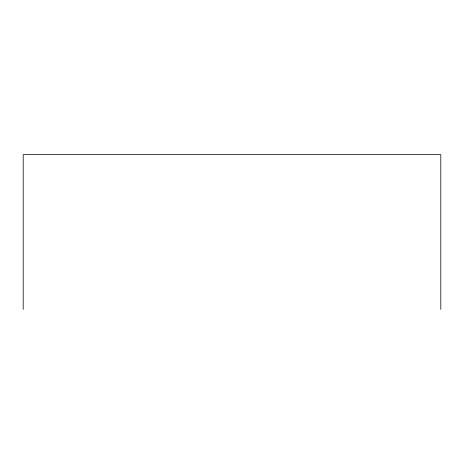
<?xml version="1.0" encoding="UTF-8"?>
<svg xmlns="http://www.w3.org/2000/svg" width="464" height="464" viewBox="0 0 464 464"><rect width="100%" height="100%" fill="white"/><g stroke="black" fill="none" stroke-linecap="round" stroke-linejoin="round"><path stroke-width="0.7" d="M440.8 309.372L440.8 154.628L23.2 154.628L23.2 309.372"/></g></svg>
